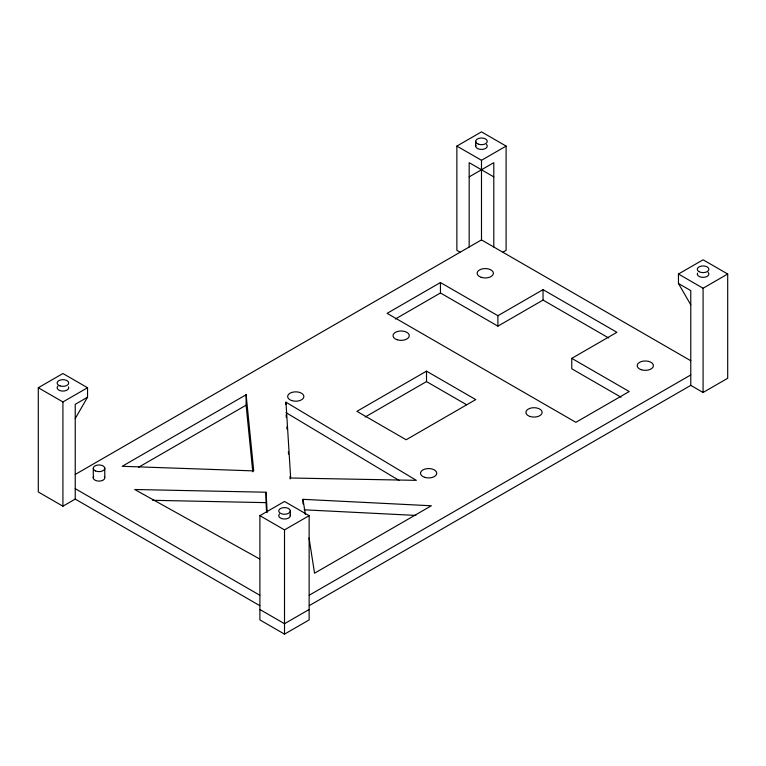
<?xml version="1.0" encoding="UTF-8"?>
<svg xmlns="http://www.w3.org/2000/svg" width="766" height="766" viewBox="0 0 766 766"><rect width="100%" height="100%" fill="white"/><g stroke="black" fill="none" stroke-linecap="round" stroke-linejoin="round"><path stroke-width="1.15" d="M75.231 418.533L87.544 397.219L87.544 387.74L62.917 373.521L38.3 387.74L38.3 491.983L62.917 506.202L75.231 499.087L259.827 605.667M459.945 252.1L456.862 250.329L456.862 146.086L481.488 131.867L506.106 146.086L506.106 250.329L503.032 252.1M38.3 387.74L62.917 401.949L87.544 387.74M456.862 146.086L481.488 160.295L506.106 146.086M87.544 397.219L75.231 404.324L75.231 499.087M469.175 176.879L493.792 162.67L493.792 247.006M75.231 474.451L481.488 239.902L690.769 360.729M246.116 394.749L122.187 466.293L253.738 470.899L246.116 394.749L246.116 405.176L252.78 471.799M571.762 358.364L616.908 332.3L543.037 289.653L497.9 315.716L440.45 282.549L387.108 313.351L575.869 422.325L629.212 391.531L571.762 358.364L571.762 368.781L621.006 397.219M138.713 467.183L246.116 405.176M395.313 319.029L440.45 292.976L497.9 326.144L543.037 300.08L608.692 337.988M426.499 371.156L356.908 411.332L406.152 439.761L475.743 399.584L426.499 371.156L426.499 381.583L365.095 417.03M259.894 515.671L284.512 501.462L309.138 515.671L309.138 619.914L284.512 634.133L259.894 619.914L259.894 515.671L284.512 529.89L309.138 515.671M690.769 304.82L678.456 283.497L678.456 274.017L703.083 259.798L727.7 274.017L727.7 378.26L703.083 392.479L690.769 385.375L309.234 605.647M678.456 274.017L703.083 288.236L727.7 274.017M309.234 595.22L690.769 374.947M309.138 609.497L284.512 623.706L259.894 609.497M267.181 512.435L266.051 492.222L134.701 489.503L259.684 558.979M152.606 500.303L266.051 502.64L266.578 512.157M302.982 503.961L302.982 499.327L431.344 505.771L314.548 573.198L309.043 538.019M304.169 509.811L415.89 515.422M493.792 176.879L469.175 162.67L469.175 247.006M678.456 283.497L690.769 290.601L690.769 385.375M426.499 381.583L466.504 404.678M75.231 488.67L259.827 595.239M285.967 402.169L416.331 480.349L290.668 478.003L285.967 402.169L285.967 404.486M285.967 412.596L399.019 480.387M302.982 499.327L305.366 514.57M286.12 414.961L286.264 417.336M286.848 426.815L287.001 429.18M288.389 451.701L288.543 454.066M289.931 476.576L290.084 478.951M703.083 288.236L703.083 392.479M543.037 289.653L543.037 300.08M497.9 315.716L497.9 326.144M481.488 160.295L481.488 239.902M475.686 141.346L475.686 146.086M440.45 282.549L440.45 292.976M290.314 510.932A5.802 3.351 0 0 1 281.61 513.833A5.802 3.351 0 0 1 281.61 508.03A5.802 3.351 0 0 1 290.314 510.932L290.314 515.671M284.512 529.89L284.512 634.133M266.051 492.222L266.051 502.64M104.779 467.882L104.779 477.362M93.289 468.696L93.289 478.175M62.917 401.949L62.917 506.202M104.406 476.519A5.793 3.342 0 0 1 98.977 481.115A5.793 3.342 0 0 1 93.701 476.462M68.528 386.868A5.802 3.351 0 0 1 62.161 391.062A5.802 3.351 0 0 1 57.9 386.064M708.1 272.342A5.802 3.351 0 0 1 703.839 277.34A5.802 3.351 0 0 1 697.472 273.146M486.515 144.41A5.802 3.351 0 0 1 482.245 149.408A5.802 3.351 0 0 1 475.877 145.214M290.123 514.809A5.802 3.351 0 0 1 283.755 518.994A5.802 3.351 0 0 1 279.485 513.996M481.201 277.321A8.129 4.692 0 0 0 493.39 273.261A8.129 4.692 0 0 0 481.201 269.192A8.129 4.692 0 0 0 481.201 277.321M641.247 369.719A8.129 4.692 0 0 0 653.427 365.66A8.129 4.692 0 0 0 641.247 361.59A8.129 4.692 0 0 0 641.247 369.719M424.575 477.304A8.129 4.692 0 0 0 436.764 473.235A8.129 4.692 0 0 0 424.575 469.175A8.129 4.692 0 0 0 424.575 477.304M291.693 400.58A8.129 4.692 0 0 0 303.882 396.52A8.129 4.692 0 0 0 291.693 392.46A8.129 4.692 0 0 0 291.693 400.58M397.085 339.731A8.129 4.692 0 0 0 409.274 335.671A8.129 4.692 0 0 0 397.085 331.611A8.129 4.692 0 0 0 397.085 339.731M529.967 416.455A8.129 4.692 0 0 0 542.156 412.395A8.129 4.692 0 0 0 529.967 408.326A8.129 4.692 0 0 0 529.967 416.455M95.463 470.927A5.793 3.342 0 0 0 104.77 468.754A5.793 3.342 0 0 0 96.87 465.192A5.793 3.342 0 0 0 95.463 470.927M698.975 271.652A5.802 3.351 0 0 0 708.684 270.149A5.802 3.351 0 0 0 701.579 266.041A5.802 3.351 0 0 0 698.975 271.652M478.587 144.247A5.802 3.351 0 0 0 487.291 141.346A5.802 3.351 0 0 0 478.587 138.445A5.802 3.351 0 0 0 478.587 144.247M60.016 385.901A5.802 3.351 0 0 0 68.729 383A5.802 3.351 0 0 0 60.016 380.099A5.802 3.351 0 0 0 60.016 385.901"/></g></svg>
